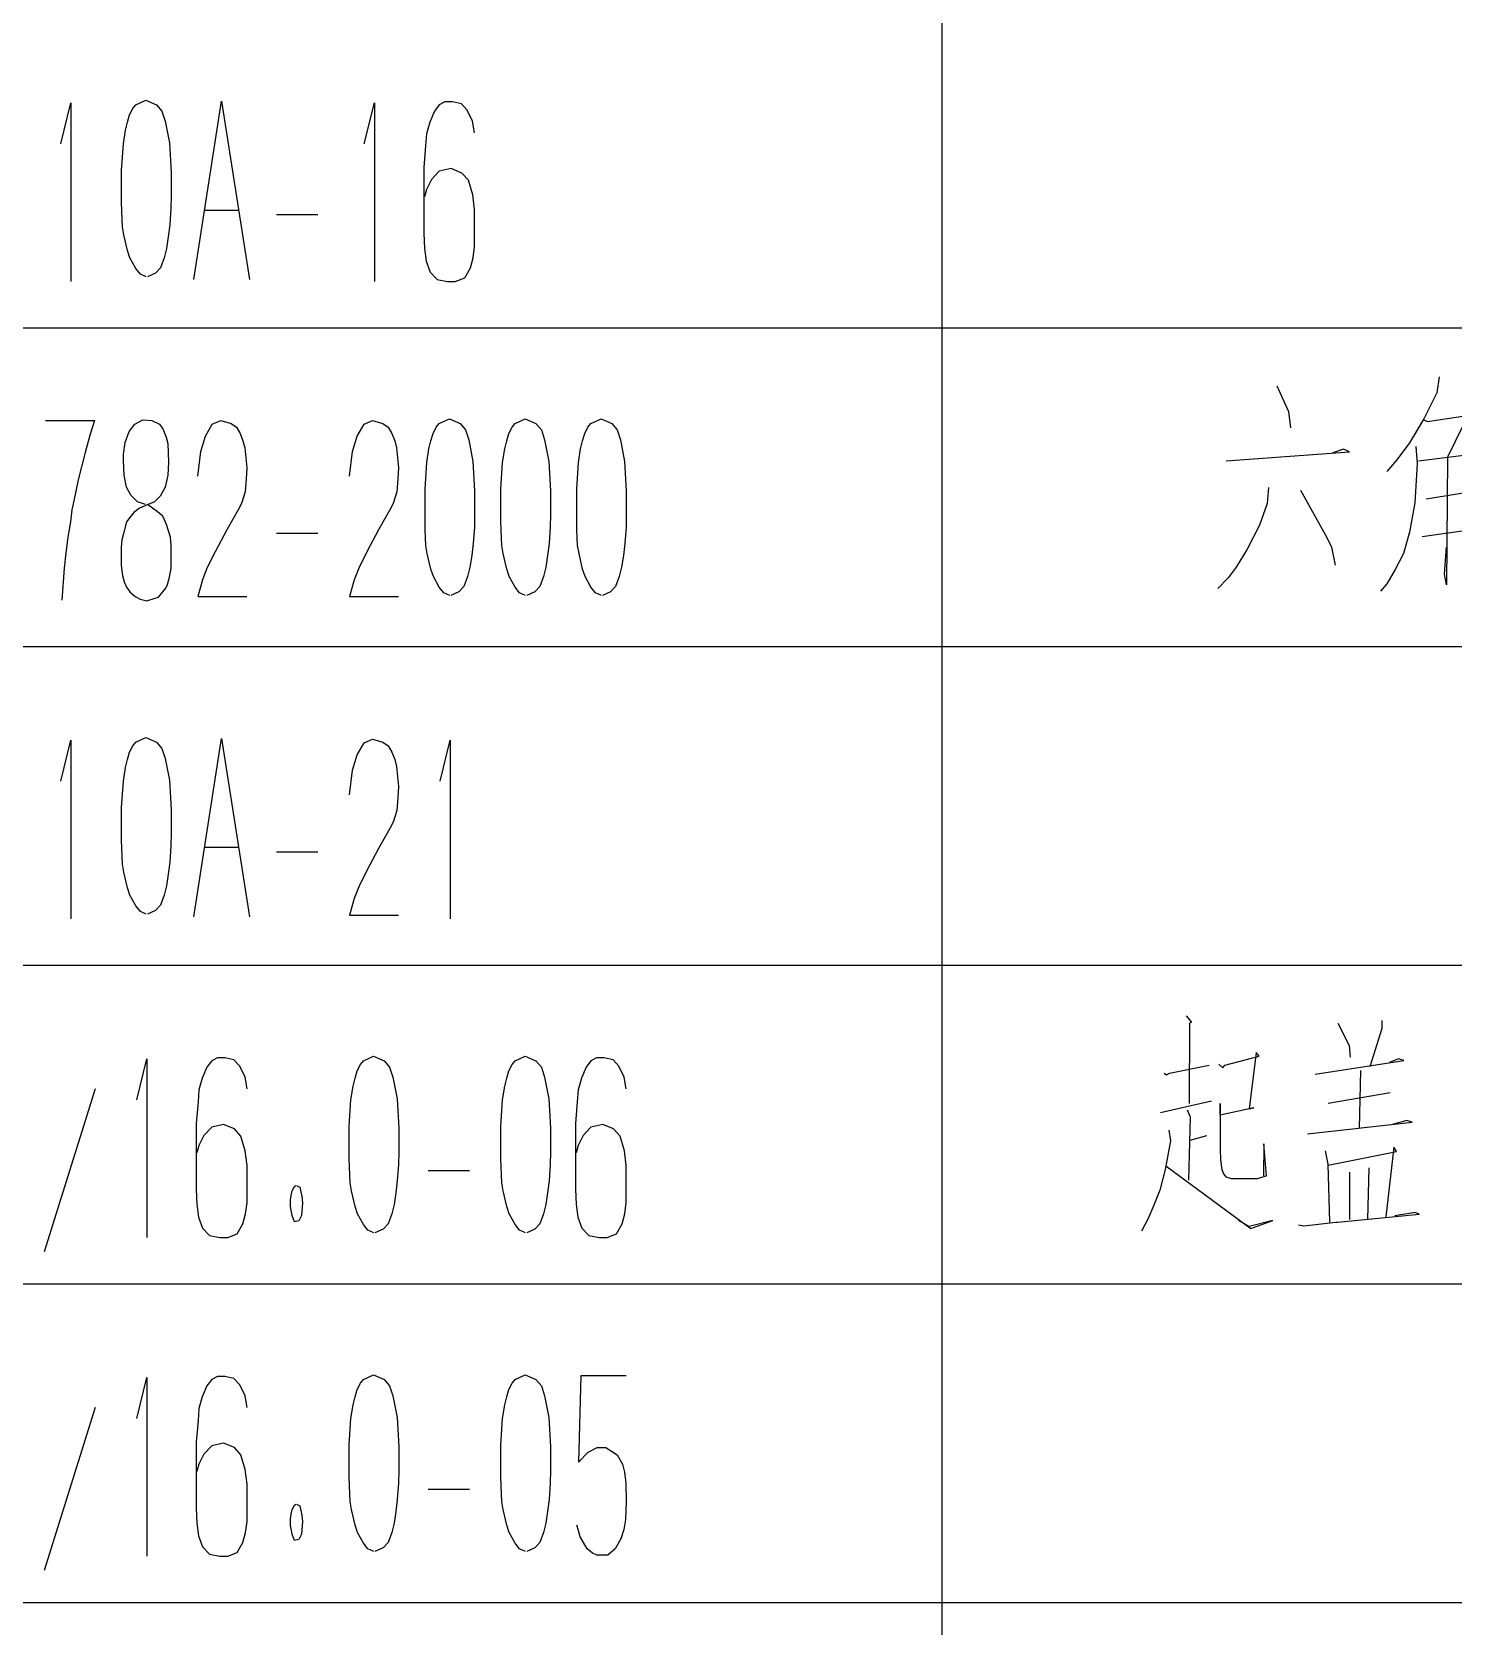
# Model space of a CAD drawing. Extents: x 0 to 2376, y 0 to 3364.
# Drawn here: x 1736 to 1860.9, y 1241.9 to 1382 of the extents above; entities that cross this region are included whole.
import ezdxf

# ---------------------------------------------------------------- set-up
doc = ezdxf.new("R2010")
doc.units = 0
doc.header["$MEASUREMENT"] = 0
doc.layers.add('6', color=7, linetype='Continuous')
doc.layers.add('9', color=7, linetype='Continuous')

# ---------------------------------------------------------------- blocks, each defined once
blk = doc.blocks.new('BLKENT235')
at = {"layer": '9', "color": 2, "linetype": 'Continuous'}
for p, q in [((1745.2, 1260.16), (1746.09, 1263.76)), ((1746.09, 1263.76), (1746.09, 1248.08)), ((1751.79, 1263.6), (1751.37, 1263.04)), ((1752.29, 1263.84), (1751.79, 1263.6)), ((1752.94, 1263.84), (1752.29, 1263.84)), ((1753.73, 1263.68), (1752.94, 1263.84)), ((1754.25, 1263.12), (1753.73, 1263.68)), ((1764.86, 1263.28), (1765.12, 1263.6)), ((1765.12, 1263.6), (1766.01, 1264)), ((1766.01, 1264), (1766.95, 1263.6)), ((1766.95, 1263.6), (1767.42, 1263.04)), ((1778.2, 1263.28), (1778.46, 1263.6)), ((1778.46, 1263.6), (1779.35, 1264)), ((1779.35, 1264), (1780.29, 1263.6)), ((1780.29, 1263.6), (1780.76, 1263.04)), ((1784.23, 1263.92), (1784.03, 1256.32)), ((1788.21, 1263.92), (1784.23, 1263.92)), ((1751.37, 1263.04), (1750.95, 1262.08)), ((1754.72, 1262.16), (1754.25, 1263.12)), ((1754.9, 1261.12), (1754.72, 1262.16)), ((1764.39, 1262.08), (1764.57, 1262.72)), ((1764.57, 1262.72), (1764.86, 1263.28)), ((1767.42, 1263.04), (1767.71, 1262.16)), ((1767.71, 1262.16), (1768.08, 1260.24)), ((1777.72, 1262.08), (1777.91, 1262.72)), ((1777.91, 1262.72), (1778.2, 1263.28)), ((1780.76, 1263.04), (1781.05, 1262.16)), ((1781.05, 1262.16), (1781.41, 1260.24)), ((1741.54, 1261.12), (1737.07, 1246.8)), ((1750.67, 1261.04), (1750.59, 1260)), ((1750.95, 1262.08), (1750.67, 1261.04)), ((1764.03, 1260.16), (1764.21, 1261.36)), ((1764.21, 1261.36), (1764.39, 1262.08)), ((1777.36, 1260.16), (1777.54, 1261.36)), ((1777.54, 1261.36), (1777.72, 1262.08)), ((1750.59, 1260), (1750.43, 1258.08)), ((1763.87, 1257.84), (1764.03, 1260.16)), ((1768.08, 1260.24), (1768.23, 1257.68)), ((1777.2, 1257.84), (1777.36, 1260.16)), ((1781.41, 1260.24), (1781.57, 1257.68)), ((1750.43, 1258.08), (1750.43, 1252.32)), ((1752.84, 1258), (1751.79, 1257.76)), ((1753.78, 1257.6), (1752.84, 1258)), ((1751.11, 1257.04), (1750.67, 1256.16)), ((1751.79, 1257.76), (1751.11, 1257.04)), ((1754.35, 1256.96), (1753.78, 1257.6)), ((1754.74, 1255.68), (1754.35, 1256.96)), ((1763.87, 1255.04), (1763.87, 1257.84)), ((1768.23, 1257.68), (1768.23, 1255.6)), ((1777.2, 1255.04), (1777.2, 1257.84)), ((1781.57, 1257.68), (1781.57, 1255.6)), ((1784.03, 1256.32), (1784.89, 1257.2)), ((1784.89, 1257.2), (1785.67, 1257.6)), ((1785.67, 1257.6), (1786.43, 1257.6)), ((1786.43, 1257.6), (1787.42, 1256.96)), ((1787.42, 1256.96), (1787.89, 1256.16)), ((1750.67, 1256.16), (1750.48, 1255.52)), ((1754.9, 1254.4), (1754.74, 1255.68)), ((1768.23, 1255.6), (1768.21, 1254.48)), ((1781.57, 1255.6), (1781.54, 1254.48)), ((1787.89, 1256.16), (1788.08, 1255.44)), ((1788.08, 1255.44), (1788.18, 1254.48)), ((1754.9, 1252.24), (1754.9, 1254.4)), ((1763.9, 1254.24), (1763.87, 1255.04)), ((1763.95, 1252.88), (1763.9, 1254.24)), ((1768.21, 1254.48), (1768.1, 1253.04)), ((1774.46, 1253.92), (1770.82, 1253.92)), ((1777.23, 1254.24), (1777.2, 1255.04)), ((1777.28, 1252.88), (1777.23, 1254.24)), ((1781.54, 1254.48), (1781.44, 1253.04)), ((1788.18, 1254.48), (1788.23, 1252.88)), ((1750.43, 1252.32), (1750.48, 1250.96)), ((1758.85, 1252.16), (1759.06, 1252.56)), ((1759.06, 1252.56), (1759.19, 1252.64)), ((1759.24, 1252.64), (1759.53, 1252.48)), ((1759.53, 1252.48), (1759.71, 1251.68)), ((1764.08, 1252.16), (1763.95, 1252.88)), ((1768.1, 1253.04), (1767.97, 1252)), ((1777.41, 1252.16), (1777.28, 1252.88)), ((1781.44, 1253.04), (1781.31, 1252)), ((1788.23, 1252.88), (1788.16, 1251.28)), ((1750.48, 1250.96), (1750.64, 1249.84)), ((1754.77, 1250.16), (1754.9, 1251.12)), ((1754.9, 1251.12), (1754.9, 1252.24)), ((1758.72, 1251.36), (1758.77, 1251.76)), ((1758.72, 1250.8), (1758.72, 1251.36)), ((1758.77, 1251.76), (1758.85, 1252.16)), ((1759.76, 1251.12), (1759.69, 1250)), ((1759.71, 1251.68), (1759.76, 1251.12)), ((1764.39, 1250.8), (1764.08, 1252.16)), ((1767.82, 1250.96), (1767.61, 1250.16)), ((1767.97, 1252), (1767.82, 1250.96)), ((1777.72, 1250.8), (1777.41, 1252.16)), ((1781.15, 1250.96), (1780.94, 1250.16)), ((1781.31, 1252), (1781.15, 1250.96)), ((1788.16, 1251.28), (1788, 1250.4)), ((1750.64, 1249.84), (1750.98, 1248.88)), ((1754.54, 1249.28), (1754.77, 1250.16)), ((1758.85, 1250), (1758.72, 1250.8)), ((1759.08, 1249.44), (1758.85, 1250)), ((1759.45, 1249.52), (1759.08, 1249.44)), ((1759.69, 1250), (1759.45, 1249.52)), ((1764.6, 1250.16), (1764.39, 1250.8)), ((1765.12, 1249.2), (1764.6, 1250.16)), ((1767.61, 1250.16), (1767.29, 1249.28)), ((1777.93, 1250.16), (1777.72, 1250.8)), ((1778.46, 1249.2), (1777.93, 1250.16)), ((1780.94, 1250.16), (1780.63, 1249.28)), ((1784.03, 1250.32), (1783.87, 1250.8)), ((1784.16, 1249.76), (1784.03, 1250.32)), ((1784.78, 1248.72), (1784.16, 1249.76)), ((1787.76, 1249.6), (1787.24, 1248.72)), ((1788, 1250.4), (1787.76, 1249.6)), ((1750.98, 1248.88), (1751.61, 1248.24)), ((1751.61, 1248.24), (1752.5, 1248.08)), ((1753.2, 1248.08), (1754.04, 1248.4)), ((1754.04, 1248.4), (1754.54, 1249.28)), ((1765.52, 1248.72), (1765.12, 1249.2)), ((1766.04, 1248.48), (1765.52, 1248.72)), ((1766.85, 1248.8), (1766.14, 1248.48)), ((1767.29, 1249.28), (1766.85, 1248.8)), ((1778.85, 1248.72), (1778.46, 1249.2)), ((1779.37, 1248.48), (1778.85, 1248.72)), ((1780.18, 1248.8), (1779.48, 1248.48)), ((1780.63, 1249.28), (1780.18, 1248.8)), ((1785.25, 1248.32), (1784.78, 1248.72)), ((1785.65, 1248.16), (1785.25, 1248.32)), ((1786.59, 1248.16), (1785.65, 1248.16)), ((1787.24, 1248.72), (1786.59, 1248.16)), ((1752.5, 1248.08), (1753.2, 1248.08))]:
    blk.add_line(p, q, dxfattribs=at)
blk = doc.blocks.new('BLKENT236')
at = {"layer": '9', "color": 2, "linetype": 'Continuous'}
for p, q in [((1837.42, 1295.53), (1837.9, 1294.98)), ((1837.74, 1294.9), (1837.69, 1287.84)), ((1837.9, 1294.98), (1837.74, 1294.9)), ((1850.76, 1294.9), (1851.75, 1292.94)), ((1854.63, 1294.43), (1853.58, 1291.06)), ((1854.63, 1295.14), (1854.63, 1294.43)), ((1851.75, 1292.94), (1851.86, 1291.92)), ((1745.2, 1288.16), (1746.09, 1291.76)), ((1746.09, 1291.76), (1746.09, 1276.08)), ((1751.79, 1291.6), (1751.37, 1291.04)), ((1752.29, 1291.84), (1751.79, 1291.6)), ((1752.94, 1291.84), (1752.29, 1291.84)), ((1753.73, 1291.68), (1752.94, 1291.84)), ((1754.25, 1291.12), (1753.73, 1291.68)), ((1764.86, 1291.28), (1765.12, 1291.6)), ((1765.12, 1291.6), (1766.01, 1292)), ((1766.01, 1292), (1766.95, 1291.6)), ((1766.95, 1291.6), (1767.42, 1291.04)), ((1778.2, 1291.28), (1778.46, 1291.6)), ((1778.46, 1291.6), (1779.35, 1292)), ((1779.35, 1292), (1780.29, 1291.6)), ((1780.29, 1291.6), (1780.76, 1291.04)), ((1785.12, 1291.6), (1784.71, 1291.04)), ((1785.62, 1291.84), (1785.12, 1291.6)), ((1786.27, 1291.84), (1785.62, 1291.84)), ((1787.06, 1291.68), (1786.27, 1291.84)), ((1787.58, 1291.12), (1787.06, 1291.68)), ((1840.82, 1291.22), (1843.86, 1292)), ((1843.59, 1292.31), (1842.97, 1287.37)), ((1843.86, 1292), (1843.59, 1292.31)), ((1848.77, 1290.43), (1856.56, 1291.61)), ((1856.09, 1291.76), (1855.31, 1291.45)), ((1856.56, 1291.61), (1856.09, 1291.76)), ((1751.37, 1291.04), (1750.95, 1290.08)), ((1754.72, 1290.16), (1754.25, 1291.12)), ((1754.9, 1289.12), (1754.72, 1290.16)), ((1764.39, 1290.08), (1764.57, 1290.72)), ((1764.57, 1290.72), (1764.86, 1291.28)), ((1767.42, 1291.04), (1767.71, 1290.16)), ((1767.71, 1290.16), (1768.08, 1288.24)), ((1777.72, 1290.08), (1777.91, 1290.72)), ((1777.91, 1290.72), (1778.2, 1291.28)), ((1780.76, 1291.04), (1781.05, 1290.16)), ((1781.05, 1290.16), (1781.41, 1288.24)), ((1784.71, 1291.04), (1784.29, 1290.08)), ((1788.05, 1290.16), (1787.58, 1291.12)), ((1788.23, 1289.12), (1788.05, 1290.16)), ((1835.49, 1290.51), (1835.7, 1290.35)), ((1835.7, 1290.35), (1835.96, 1290.51)), ((1835.96, 1290.51), (1839.46, 1291.22)), ((1840.3, 1291.29), (1840.67, 1290.98)), ((1840.67, 1290.98), (1840.82, 1291.22)), ((1852.75, 1290.75), (1852.64, 1285.65)), ((1741.54, 1289.12), (1737.07, 1274.8)), ((1750.67, 1289.04), (1750.59, 1288)), ((1750.95, 1290.08), (1750.67, 1289.04)), ((1764.03, 1288.16), (1764.21, 1289.36)), ((1764.21, 1289.36), (1764.39, 1290.08)), ((1777.36, 1288.16), (1777.54, 1289.36)), ((1777.54, 1289.36), (1777.72, 1290.08)), ((1784, 1289.04), (1783.92, 1288)), ((1784.29, 1290.08), (1784, 1289.04)), ((1855.36, 1288.78), (1849.92, 1287.84)), ((1750.59, 1288), (1750.43, 1286.08)), ((1763.87, 1285.84), (1764.03, 1288.16)), ((1768.08, 1288.24), (1768.23, 1285.68)), ((1777.2, 1285.84), (1777.36, 1288.16)), ((1781.41, 1288.24), (1781.57, 1285.68)), ((1783.92, 1288), (1783.76, 1286.08)), ((1835.18, 1287.06), (1839.67, 1288.08)), ((1840.41, 1286.82), (1840.41, 1287.84)), ((1840.41, 1287.84), (1840.41, 1285.49)), ((1843.39, 1287.45), (1840.41, 1286.82)), ((1842.97, 1287.37), (1843.39, 1287.45)), ((1750.43, 1286.08), (1750.43, 1280.32)), ((1752.84, 1286), (1751.79, 1285.76)), ((1753.78, 1285.6), (1752.84, 1286)), ((1783.76, 1286.08), (1783.76, 1280.32)), ((1786.17, 1286), (1785.12, 1285.76)), ((1787.11, 1285.6), (1786.17, 1286)), ((1837.53, 1287.29), (1837.79, 1286.67)), ((1837.79, 1286.67), (1837.63, 1281.1)), ((1848.09, 1285.18), (1857.29, 1286.2)), ((1856.82, 1286.35), (1855.46, 1285.96)), ((1857.29, 1286.2), (1856.82, 1286.35)), ((1751.11, 1285.04), (1750.67, 1284.16)), ((1751.79, 1285.76), (1751.11, 1285.04)), ((1754.35, 1284.96), (1753.78, 1285.6)), ((1754.74, 1283.68), (1754.35, 1284.96)), ((1763.87, 1283.04), (1763.87, 1285.84)), ((1768.23, 1285.68), (1768.23, 1283.6)), ((1777.2, 1283.04), (1777.2, 1285.84)), ((1781.57, 1285.68), (1781.57, 1283.6)), ((1784.44, 1285.04), (1784, 1284.16)), ((1785.12, 1285.76), (1784.44, 1285.04)), ((1787.69, 1284.96), (1787.11, 1285.6)), ((1788.08, 1283.68), (1787.69, 1284.96)), ((1836.07, 1284.55), (1835.59, 1282.04)), ((1835.91, 1285.49), (1836.07, 1284.55)), ((1837.79, 1284.63), (1839.25, 1285.02)), ((1840.41, 1285.49), (1840.41, 1283.84)), ((1750.67, 1284.16), (1750.48, 1283.52)), ((1754.9, 1282.4), (1754.74, 1283.68)), ((1768.23, 1283.6), (1768.21, 1282.48)), ((1781.57, 1283.6), (1781.54, 1282.48)), ((1784, 1284.16), (1783.82, 1283.52)), ((1788.23, 1282.4), (1788.08, 1283.68)), ((1840.41, 1283.84), (1840.46, 1282.9)), ((1844.27, 1284.31), (1844.22, 1281.49)), ((1844.48, 1281.49), (1844.27, 1284.31)), ((1849.66, 1283.69), (1849.87, 1282.51)), ((1849.92, 1282.43), (1855.93, 1283.61)), ((1855.67, 1284), (1854.99, 1277.88)), ((1855.93, 1283.61), (1855.67, 1284)), ((1754.9, 1280.24), (1754.9, 1282.4)), ((1763.9, 1282.24), (1763.87, 1283.04)), ((1763.95, 1280.88), (1763.9, 1282.24)), ((1768.21, 1282.48), (1768.1, 1281.04)), ((1774.46, 1281.92), (1770.82, 1281.92)), ((1777.23, 1282.24), (1777.2, 1283.04)), ((1777.28, 1280.88), (1777.23, 1282.24)), ((1781.54, 1282.48), (1781.44, 1281.04)), ((1788.23, 1280.24), (1788.23, 1282.4)), ((1835.59, 1282.04), (1835.12, 1280.24)), ((1835.65, 1282.35), (1843.12, 1276.86)), ((1840.46, 1282.9), (1840.56, 1282.04)), ((1840.56, 1282.04), (1840.72, 1281.65)), ((1849.87, 1282.51), (1850.03, 1277.41)), ((1851.8, 1281.8), (1851.8, 1277.65)), ((1853.48, 1282.2), (1853.37, 1277.65)), ((1758.85, 1280.16), (1759.06, 1280.56)), ((1759.06, 1280.56), (1759.19, 1280.64)), ((1759.24, 1280.64), (1759.53, 1280.48)), ((1759.53, 1280.48), (1759.71, 1279.68)), ((1764.08, 1280.16), (1763.95, 1280.88)), ((1768.1, 1281.04), (1767.97, 1280)), ((1777.41, 1280.16), (1777.28, 1280.88)), ((1781.44, 1281.04), (1781.31, 1280)), ((1840.72, 1281.65), (1840.93, 1281.41)), ((1840.93, 1281.41), (1841.4, 1281.25)), ((1841.4, 1281.25), (1842.18, 1281.25)), ((1842.18, 1281.25), (1843.7, 1281.25)), ((1843.7, 1281.25), (1844.17, 1281.41)), ((1844.17, 1281.41), (1844.48, 1281.49)), ((1750.43, 1280.32), (1750.48, 1278.96)), ((1750.48, 1278.96), (1750.64, 1277.84)), ((1754.77, 1278.16), (1754.9, 1279.12)), ((1754.9, 1279.12), (1754.9, 1280.24)), ((1758.72, 1279.36), (1758.77, 1279.76)), ((1758.72, 1278.8), (1758.72, 1279.36)), ((1758.77, 1279.76), (1758.85, 1280.16)), ((1759.76, 1279.12), (1759.69, 1278)), ((1759.71, 1279.68), (1759.76, 1279.12)), ((1764.39, 1278.8), (1764.08, 1280.16)), ((1767.82, 1278.96), (1767.61, 1278.16)), ((1767.97, 1280), (1767.82, 1278.96)), ((1777.72, 1278.8), (1777.41, 1280.16)), ((1781.15, 1278.96), (1780.94, 1278.16)), ((1781.31, 1280), (1781.15, 1278.96)), ((1783.76, 1280.32), (1783.82, 1278.96)), ((1783.82, 1278.96), (1783.97, 1277.84)), ((1788.1, 1278.16), (1788.23, 1279.12)), ((1788.23, 1279.12), (1788.23, 1280.24)), ((1835.12, 1280.24), (1834.6, 1278.9)), ((1750.64, 1277.84), (1750.98, 1276.88)), ((1754.54, 1277.28), (1754.77, 1278.16)), ((1758.85, 1278), (1758.72, 1278.8)), ((1759.08, 1277.44), (1758.85, 1278)), ((1759.69, 1278), (1759.45, 1277.52)), ((1764.6, 1278.16), (1764.39, 1278.8)), ((1765.12, 1277.2), (1764.6, 1278.16)), ((1767.61, 1278.16), (1767.29, 1277.28)), ((1777.93, 1278.16), (1777.72, 1278.8)), ((1778.46, 1277.2), (1777.93, 1278.16)), ((1780.94, 1278.16), (1780.63, 1277.28)), ((1783.97, 1277.84), (1784.31, 1276.88)), ((1787.87, 1277.28), (1788.1, 1278.16)), ((1834.08, 1277.73), (1833.5, 1276.63)), ((1834.6, 1278.9), (1834.08, 1277.73)), ((1842.97, 1277.02), (1842.03, 1277.57)), ((1845.06, 1277.57), (1842.97, 1277.02)), ((1843.12, 1276.86), (1845.06, 1277.57)), ((1850.76, 1277.41), (1857.92, 1278.12)), ((1857.56, 1278.27), (1855.78, 1277.96)), ((1857.92, 1278.12), (1857.56, 1278.27)), ((1750.98, 1276.88), (1751.61, 1276.24)), ((1751.61, 1276.24), (1752.5, 1276.08)), ((1753.2, 1276.08), (1754.04, 1276.4)), ((1754.04, 1276.4), (1754.54, 1277.28)), ((1759.45, 1277.52), (1759.08, 1277.44)), ((1765.52, 1276.72), (1765.12, 1277.2)), ((1766.04, 1276.48), (1765.52, 1276.72)), ((1766.85, 1276.8), (1766.14, 1276.48)), ((1767.29, 1277.28), (1766.85, 1276.8)), ((1778.85, 1276.72), (1778.46, 1277.2)), ((1779.37, 1276.48), (1778.85, 1276.72)), ((1780.18, 1276.8), (1779.48, 1276.48)), ((1780.63, 1277.28), (1780.18, 1276.8)), ((1784.31, 1276.88), (1784.94, 1276.24)), ((1784.94, 1276.24), (1785.83, 1276.08)), ((1786.54, 1276.08), (1787.37, 1276.4)), ((1787.37, 1276.4), (1787.87, 1277.28)), ((1847.31, 1277.18), (1847.78, 1277.1)), ((1847.78, 1277.1), (1850.6, 1277.41)), ((1850.6, 1277.41), (1850.76, 1277.41)), ((1752.5, 1276.08), (1753.2, 1276.08)), ((1785.83, 1276.08), (1786.54, 1276.08))]:
    blk.add_line(p, q, dxfattribs=at)
blk = doc.blocks.new('BLKENT237')
at = {"layer": '9', "color": 2, "linetype": 'Continuous'}
for p, q in [((1738.54, 1316.16), (1739.42, 1319.76)), ((1739.42, 1319.76), (1739.42, 1304.08)), ((1744.86, 1319.28), (1745.12, 1319.6)), ((1745.12, 1319.6), (1746.01, 1320)), ((1746.01, 1320), (1746.95, 1319.6)), ((1746.95, 1319.6), (1747.42, 1319.04)), ((1750.22, 1304.24), (1752.65, 1319.92)), ((1752.65, 1319.92), (1755.11, 1304.24)), ((1765.18, 1319.52), (1765.93, 1319.84)), ((1765.93, 1319.84), (1766.82, 1319.6)), ((1766.82, 1319.6), (1767.29, 1319.28)), ((1771.87, 1316.16), (1772.76, 1319.76)), ((1772.76, 1319.76), (1772.76, 1304.08)), ((1744.39, 1318.08), (1744.57, 1318.72)), ((1744.57, 1318.72), (1744.86, 1319.28)), ((1747.42, 1319.04), (1747.71, 1318.16)), ((1747.71, 1318.16), (1748.08, 1316.24)), ((1764.16, 1317.12), (1764.57, 1318.48)), ((1764.57, 1318.48), (1765.18, 1319.52)), ((1767.29, 1319.28), (1767.63, 1318.72)), ((1767.63, 1318.72), (1767.87, 1318.08)), ((1744.03, 1316.16), (1744.21, 1317.36)), ((1744.21, 1317.36), (1744.39, 1318.08)), ((1763.9, 1314.96), (1764.16, 1317.12)), ((1767.87, 1318.08), (1768.03, 1317.44)), ((1768.03, 1317.44), (1768.21, 1315.68)), ((1743.87, 1313.84), (1744.03, 1316.16)), ((1748.08, 1316.24), (1748.24, 1313.68)), ((1768.21, 1315.68), (1768.16, 1314.72)), ((1768.16, 1314.72), (1768.05, 1313.6)), ((1743.87, 1311.04), (1743.87, 1313.84)), ((1748.24, 1313.68), (1748.24, 1311.6)), ((1767.74, 1312.56), (1767.45, 1312)), ((1768.05, 1313.6), (1767.74, 1312.56)), ((1748.24, 1311.6), (1748.21, 1310.48)), ((1767.45, 1312), (1766.46, 1310.24)), ((1743.9, 1310.24), (1743.87, 1311.04)), ((1743.95, 1308.88), (1743.9, 1310.24)), ((1748.21, 1310.48), (1748.1, 1309.04)), ((1754.09, 1310.32), (1751.14, 1310.32)), ((1761.12, 1309.92), (1757.49, 1309.92)), ((1766.46, 1310.24), (1765.41, 1308.32)), ((1744.08, 1308.16), (1743.95, 1308.88)), ((1748.1, 1309.04), (1747.97, 1308)), ((1744.39, 1306.8), (1744.08, 1308.16)), ((1747.82, 1306.96), (1747.61, 1306.16)), ((1747.97, 1308), (1747.82, 1306.96)), ((1765.41, 1308.32), (1764.71, 1306.88)), ((1744.6, 1306.16), (1744.39, 1306.8)), ((1745.12, 1305.2), (1744.6, 1306.16)), ((1747.61, 1306.16), (1747.29, 1305.28)), ((1764.31, 1305.84), (1763.9, 1304.4)), ((1764.71, 1306.88), (1764.31, 1305.84)), ((1745.52, 1304.72), (1745.12, 1305.2)), ((1746.04, 1304.48), (1745.52, 1304.72)), ((1746.85, 1304.8), (1746.14, 1304.48)), ((1747.29, 1305.28), (1746.85, 1304.8)), ((1763.9, 1304.4), (1768.21, 1304.4))]:
    blk.add_line(p, q, dxfattribs=at)
blk = doc.blocks.new('BLKENT238')
at = {"layer": '9', "color": 2, "linetype": 'Continuous'}
for p, q in [((1845.4, 1350.9), (1846.44, 1348.63)), ((1859.67, 1351.69), (1859.46, 1350.27)), ((1859.46, 1350.27), (1858.31, 1348)), ((1737.18, 1347.84), (1741.49, 1347.84)), ((1741.49, 1347.84), (1741.12, 1346.64)), ((1745.02, 1347.52), (1745.75, 1347.92)), ((1745.75, 1347.92), (1746.54, 1347.84)), ((1746.54, 1347.84), (1747.19, 1347.52)), ((1751.84, 1347.52), (1752.6, 1347.84)), ((1752.6, 1347.84), (1753.49, 1347.6)), ((1753.49, 1347.6), (1753.96, 1347.28)), ((1765.18, 1347.52), (1765.93, 1347.84)), ((1765.93, 1347.84), (1766.82, 1347.6)), ((1766.82, 1347.6), (1767.29, 1347.28)), ((1771.53, 1347.28), (1771.79, 1347.6)), ((1771.79, 1347.6), (1772.68, 1348)), ((1772.68, 1348), (1773.62, 1347.6)), ((1773.62, 1347.6), (1774.09, 1347.04)), ((1778.2, 1347.28), (1778.46, 1347.6)), ((1778.46, 1347.6), (1779.35, 1348)), ((1779.35, 1348), (1780.29, 1347.6)), ((1780.29, 1347.6), (1780.76, 1347.04)), ((1784.86, 1347.28), (1785.12, 1347.6)), ((1785.12, 1347.6), (1786.01, 1348)), ((1786.01, 1348), (1786.95, 1347.6)), ((1786.95, 1347.6), (1787.42, 1347.04)), ((1846.44, 1348.63), (1846.6, 1347.22)), ((1858.31, 1348), (1857.06, 1345.88)), ((1858.31, 1347.92), (1858.63, 1347.76)), ((1858.63, 1347.76), (1862.71, 1348.39)), ((1862.39, 1348.71), (1860.41, 1344.63)), ((1741.12, 1346.64), (1740.68, 1345.04)), ((1744.18, 1345.92), (1744.55, 1346.88)), ((1744.55, 1346.88), (1745.02, 1347.52)), ((1747.19, 1347.52), (1747.5, 1347.12)), ((1747.5, 1347.12), (1747.79, 1346.4)), ((1747.79, 1346.4), (1747.92, 1345.84)), ((1750.82, 1345.12), (1751.24, 1346.48)), ((1751.24, 1346.48), (1751.84, 1347.52)), ((1753.96, 1347.28), (1754.3, 1346.72)), ((1754.3, 1346.72), (1754.54, 1346.08)), ((1764.16, 1345.12), (1764.57, 1346.48)), ((1764.57, 1346.48), (1765.18, 1347.52)), ((1767.29, 1347.28), (1767.63, 1346.72)), ((1767.63, 1346.72), (1767.87, 1346.08)), ((1771.06, 1346.08), (1771.24, 1346.72)), ((1771.24, 1346.72), (1771.53, 1347.28)), ((1774.09, 1347.04), (1774.38, 1346.16)), ((1777.72, 1346.08), (1777.91, 1346.72)), ((1777.91, 1346.72), (1778.2, 1347.28)), ((1780.76, 1347.04), (1781.05, 1346.16)), ((1784.39, 1346.08), (1784.57, 1346.72)), ((1784.57, 1346.72), (1784.86, 1347.28)), ((1787.42, 1347.04), (1787.71, 1346.16)), ((1740.68, 1345.04), (1740.05, 1342.64)), ((1744.05, 1344.88), (1744.18, 1345.92)), ((1744.05, 1344.32), (1744.05, 1344.88)), ((1747.92, 1345.84), (1748, 1344.16)), ((1750.56, 1342.96), (1750.82, 1345.12)), ((1754.54, 1346.08), (1754.69, 1345.44)), ((1754.69, 1345.44), (1754.88, 1343.68)), ((1763.9, 1342.96), (1764.16, 1345.12)), ((1767.87, 1346.08), (1768.03, 1345.44)), ((1768.03, 1345.44), (1768.21, 1343.68)), ((1770.69, 1344.16), (1770.88, 1345.36)), ((1770.88, 1345.36), (1771.06, 1346.08)), ((1774.38, 1346.16), (1774.74, 1344.24)), ((1777.36, 1344.16), (1777.54, 1345.36)), ((1777.54, 1345.36), (1777.72, 1346.08)), ((1781.05, 1346.16), (1781.41, 1344.24)), ((1784.03, 1344.16), (1784.21, 1345.36)), ((1784.21, 1345.36), (1784.39, 1346.08)), ((1787.71, 1346.16), (1788.08, 1344.24)), ((1840.95, 1344.31), (1851.78, 1345.1)), ((1851.25, 1345.33), (1850.31, 1345.02)), ((1851.78, 1345.1), (1851.25, 1345.33)), ((1857.06, 1345.88), (1855.96, 1344.39)), ((1857.63, 1345.57), (1857.74, 1344.08)), ((1857.84, 1344.31), (1864.07, 1345.1)), ((1744.1, 1343.04), (1744.05, 1344.32)), ((1748, 1344.16), (1747.92, 1343.04)), ((1754.88, 1343.68), (1754.82, 1342.72)), ((1768.21, 1343.68), (1768.16, 1342.72)), ((1770.54, 1341.84), (1770.69, 1344.16)), ((1774.74, 1344.24), (1774.9, 1341.68)), ((1777.2, 1341.84), (1777.36, 1344.16)), ((1781.41, 1344.24), (1781.57, 1341.68)), ((1783.87, 1341.84), (1784.03, 1344.16)), ((1788.08, 1344.24), (1788.23, 1341.68)), ((1855.96, 1344.39), (1855.07, 1343.37)), ((1857.74, 1344.08), (1857.53, 1340.63)), ((1860.41, 1344.63), (1860.3, 1333.41)), ((1740.05, 1342.64), (1739.66, 1340.8)), ((1744.31, 1342), (1744.1, 1343.04)), ((1744.68, 1341.28), (1744.31, 1342)), ((1747.69, 1342), (1747.27, 1341.2)), ((1747.92, 1343.04), (1747.69, 1342)), ((1754.82, 1342.72), (1754.72, 1341.6)), ((1768.16, 1342.72), (1768.05, 1341.6)), ((1739.66, 1340.8), (1739.5, 1340)), ((1745.28, 1340.72), (1744.68, 1341.28)), ((1745.96, 1340.48), (1745.28, 1340.72)), ((1746.77, 1340.72), (1746.4, 1340.56)), ((1747.27, 1341.2), (1746.77, 1340.72)), ((1754.72, 1341.6), (1754.4, 1340.56)), ((1768.05, 1341.6), (1767.74, 1340.56)), ((1770.54, 1339.04), (1770.54, 1341.84)), ((1774.9, 1341.68), (1774.9, 1339.6)), ((1777.2, 1339.04), (1777.2, 1341.84)), ((1781.57, 1341.68), (1781.57, 1339.6)), ((1783.87, 1339.04), (1783.87, 1341.84)), ((1788.23, 1341.68), (1788.23, 1339.6)), ((1844.67, 1341.96), (1844.56, 1340.55)), ((1847.49, 1341.73), (1849.79, 1337.57)), ((1857.53, 1340.63), (1857.06, 1338.04)), ((1862.34, 1341.57), (1858.52, 1340.94)), ((1739.5, 1340), (1739.37, 1338.96)), ((1744.68, 1339.44), (1744.31, 1338.96)), ((1744.94, 1339.76), (1744.68, 1339.44)), ((1745.44, 1340.16), (1744.94, 1339.76)), ((1746.4, 1340.56), (1745.44, 1340.16)), ((1747.03, 1339.84), (1746.14, 1340.48)), ((1747.5, 1339.44), (1747.03, 1339.84)), ((1747.82, 1338.72), (1747.5, 1339.44)), ((1754.12, 1340), (1753.12, 1338.24)), ((1754.4, 1340.56), (1754.12, 1340)), ((1767.45, 1340), (1766.46, 1338.24)), ((1767.74, 1340.56), (1767.45, 1340)), ((1774.9, 1339.6), (1774.88, 1338.48)), ((1781.57, 1339.6), (1781.54, 1338.48)), ((1788.23, 1339.6), (1788.21, 1338.48)), ((1844.56, 1340.55), (1843.88, 1338.67)), ((1739.37, 1338.96), (1739.14, 1337.6)), ((1744.03, 1337.92), (1743.9, 1337.36)), ((1744.31, 1338.96), (1744.03, 1337.92)), ((1748.18, 1337.6), (1747.82, 1338.72)), ((1753.12, 1338.24), (1752.08, 1336.32)), ((1761.12, 1337.92), (1757.49, 1337.92)), ((1766.46, 1338.24), (1765.41, 1336.32)), ((1770.56, 1338.24), (1770.54, 1339.04)), ((1770.61, 1336.88), (1770.56, 1338.24)), ((1774.88, 1338.48), (1774.77, 1337.04)), ((1777.23, 1338.24), (1777.2, 1339.04)), ((1777.28, 1336.88), (1777.23, 1338.24)), ((1781.54, 1338.48), (1781.44, 1337.04)), ((1783.89, 1338.24), (1783.87, 1339.04)), ((1783.95, 1336.88), (1783.89, 1338.24)), ((1788.21, 1338.48), (1788.1, 1337.04)), ((1843.88, 1338.67), (1842.78, 1336.55)), ((1857.06, 1338.04), (1856.54, 1336.16)), ((1858.16, 1337.65), (1862.5, 1338.27)), ((1739.14, 1337.6), (1738.98, 1336.24)), ((1743.9, 1337.36), (1743.82, 1336.72)), ((1743.82, 1336.72), (1743.82, 1336)), ((1748.23, 1336.88), (1748.18, 1337.6)), ((1748.23, 1335.84), (1748.23, 1336.88)), ((1770.74, 1336.16), (1770.61, 1336.88)), ((1774.77, 1337.04), (1774.64, 1336)), ((1777.41, 1336.16), (1777.28, 1336.88)), ((1781.44, 1337.04), (1781.31, 1336)), ((1784.08, 1336.16), (1783.95, 1336.88)), ((1788.1, 1337.04), (1787.97, 1336)), ((1842.78, 1336.55), (1841.84, 1334.98)), ((1849.79, 1337.57), (1850.21, 1336.71)), ((1850.21, 1336.71), (1850.52, 1335.14)), ((1860.14, 1334.35), (1860.3, 1336.71)), ((1738.98, 1336.24), (1738.82, 1334.88)), ((1743.82, 1336), (1743.84, 1335.12)), ((1743.84, 1335.12), (1743.95, 1334.24)), ((1748.23, 1334.88), (1748.23, 1335.84)), ((1752.08, 1336.32), (1751.37, 1334.88)), ((1765.41, 1336.32), (1764.71, 1334.88)), ((1771.06, 1334.8), (1770.74, 1336.16)), ((1774.64, 1336), (1774.48, 1334.96)), ((1777.72, 1334.8), (1777.41, 1336.16)), ((1781.31, 1336), (1781.15, 1334.96)), ((1784.39, 1334.8), (1784.08, 1336.16)), ((1787.97, 1336), (1787.82, 1334.96)), ((1841.84, 1334.98), (1841.11, 1334.04)), ((1856.54, 1336.16), (1855.8, 1334.75)), ((1738.82, 1334.88), (1738.61, 1332.08)), ((1743.95, 1334.24), (1744.1, 1333.68)), ((1744.1, 1333.68), (1744.29, 1333.2)), ((1747.9, 1333.44), (1748.08, 1334.08)), ((1748.08, 1334.08), (1748.23, 1334.88)), ((1750.98, 1333.84), (1750.56, 1332.4)), ((1751.37, 1334.88), (1750.98, 1333.84)), ((1764.31, 1333.84), (1763.9, 1332.4)), ((1764.71, 1334.88), (1764.31, 1333.84)), ((1771.27, 1334.16), (1771.06, 1334.8)), ((1771.79, 1333.2), (1771.27, 1334.16)), ((1774.27, 1334.16), (1773.96, 1333.28)), ((1774.48, 1334.96), (1774.27, 1334.16)), ((1777.93, 1334.16), (1777.72, 1334.8)), ((1778.46, 1333.2), (1777.93, 1334.16)), ((1780.94, 1334.16), (1780.63, 1333.28)), ((1781.15, 1334.96), (1780.94, 1334.16)), ((1784.6, 1334.16), (1784.39, 1334.8)), ((1785.12, 1333.2), (1784.6, 1334.16)), ((1787.61, 1334.16), (1787.29, 1333.28)), ((1787.82, 1334.96), (1787.61, 1334.16)), ((1841.11, 1334.04), (1840.22, 1333.1)), ((1855.8, 1334.75), (1855.07, 1333.49)), ((1860.3, 1333.41), (1860.14, 1334.35)), ((1744.29, 1333.2), (1744.6, 1332.8)), ((1744.6, 1332.8), (1745.05, 1332.4)), ((1745.05, 1332.4), (1745.49, 1332.16)), ((1746.09, 1332), (1746.82, 1332.24)), ((1746.82, 1332.24), (1747.11, 1332.32)), ((1747.11, 1332.32), (1747.5, 1332.8)), ((1747.5, 1332.8), (1747.76, 1333.12)), ((1747.76, 1333.12), (1747.9, 1333.44)), ((1750.56, 1332.4), (1754.88, 1332.4)), ((1763.9, 1332.4), (1768.21, 1332.4)), ((1772.18, 1332.72), (1771.79, 1333.2)), ((1772.71, 1332.48), (1772.18, 1332.72)), ((1773.52, 1332.8), (1772.81, 1332.48)), ((1773.96, 1333.28), (1773.52, 1332.8)), ((1778.85, 1332.72), (1778.46, 1333.2)), ((1779.37, 1332.48), (1778.85, 1332.72)), ((1780.18, 1332.8), (1779.48, 1332.48)), ((1780.63, 1333.28), (1780.18, 1332.8)), ((1785.52, 1332.72), (1785.12, 1333.2)), ((1786.04, 1332.48), (1785.52, 1332.72)), ((1786.85, 1332.8), (1786.14, 1332.48)), ((1787.29, 1333.28), (1786.85, 1332.8)), ((1855.07, 1333.49), (1854.5, 1332.86)), ((1745.49, 1332.16), (1746.09, 1332))]:
    blk.add_line(p, q, dxfattribs=at)
blk = doc.blocks.new('BLKENT239')
at = {"layer": '9', "color": 2, "linetype": 'Continuous'}
for p, q in [((1738.54, 1372.16), (1739.42, 1375.76)), ((1739.42, 1375.76), (1739.42, 1360.08)), ((1744.86, 1375.28), (1745.12, 1375.6)), ((1745.12, 1375.6), (1746.01, 1376)), ((1746.01, 1376), (1746.95, 1375.6)), ((1746.95, 1375.6), (1747.42, 1375.04)), ((1750.22, 1360.24), (1752.65, 1375.92)), ((1752.65, 1375.92), (1755.11, 1360.24)), ((1765.2, 1372.16), (1766.09, 1375.76)), ((1766.09, 1375.76), (1766.09, 1360.08)), ((1771.79, 1375.6), (1771.37, 1375.04)), ((1772.29, 1375.84), (1771.79, 1375.6)), ((1772.94, 1375.84), (1772.29, 1375.84)), ((1773.73, 1375.68), (1772.94, 1375.84)), ((1774.25, 1375.12), (1773.73, 1375.68)), ((1744.39, 1374.08), (1744.57, 1374.72)), ((1744.57, 1374.72), (1744.86, 1375.28)), ((1747.42, 1375.04), (1747.71, 1374.16)), ((1771.37, 1375.04), (1770.95, 1374.08)), ((1774.72, 1374.16), (1774.25, 1375.12)), ((1744.03, 1372.16), (1744.21, 1373.36)), ((1744.21, 1373.36), (1744.39, 1374.08)), ((1747.71, 1374.16), (1748.08, 1372.24)), ((1770.67, 1373.04), (1770.59, 1372)), ((1770.95, 1374.08), (1770.67, 1373.04)), ((1774.9, 1373.12), (1774.72, 1374.16)), ((1743.87, 1369.84), (1744.03, 1372.16)), ((1748.08, 1372.24), (1748.24, 1369.68)), ((1770.59, 1372), (1770.43, 1370.08)), ((1770.43, 1370.08), (1770.43, 1364.32)), ((1772.84, 1370), (1771.79, 1369.76)), ((1773.78, 1369.6), (1772.84, 1370)), ((1743.87, 1367.04), (1743.87, 1369.84)), ((1748.24, 1369.68), (1748.24, 1367.6)), ((1771.11, 1369.04), (1770.67, 1368.16)), ((1771.79, 1369.76), (1771.11, 1369.04)), ((1774.35, 1368.96), (1773.78, 1369.6)), ((1774.74, 1367.68), (1774.35, 1368.96)), ((1748.24, 1367.6), (1748.21, 1366.48)), ((1770.67, 1368.16), (1770.48, 1367.52)), ((1774.9, 1366.4), (1774.74, 1367.68)), ((1743.9, 1366.24), (1743.87, 1367.04)), ((1743.95, 1364.88), (1743.9, 1366.24)), ((1748.21, 1366.48), (1748.1, 1365.04)), ((1754.09, 1366.32), (1751.14, 1366.32)), ((1761.12, 1365.92), (1757.49, 1365.92)), ((1774.9, 1364.24), (1774.9, 1366.4)), ((1744.08, 1364.16), (1743.95, 1364.88)), ((1748.1, 1365.04), (1747.97, 1364)), ((1744.39, 1362.8), (1744.08, 1364.16)), ((1747.97, 1364), (1747.82, 1362.96)), ((1770.43, 1364.32), (1770.48, 1362.96)), ((1774.77, 1362.16), (1774.9, 1363.12)), ((1774.9, 1363.12), (1774.9, 1364.24)), ((1744.6, 1362.16), (1744.39, 1362.8)), ((1745.12, 1361.2), (1744.6, 1362.16)), ((1747.61, 1362.16), (1747.29, 1361.28)), ((1747.82, 1362.96), (1747.61, 1362.16)), ((1770.48, 1362.96), (1770.64, 1361.84)), ((1770.64, 1361.84), (1770.98, 1360.88)), ((1774.54, 1361.28), (1774.77, 1362.16)), ((1745.52, 1360.72), (1745.12, 1361.2)), ((1746.04, 1360.48), (1745.52, 1360.72)), ((1746.85, 1360.8), (1746.14, 1360.48)), ((1747.29, 1361.28), (1746.85, 1360.8)), ((1770.98, 1360.88), (1771.61, 1360.24)), ((1771.61, 1360.24), (1772.5, 1360.08)), ((1773.2, 1360.08), (1774.04, 1360.4)), ((1774.04, 1360.4), (1774.54, 1361.28)), ((1772.5, 1360.08), (1773.2, 1360.08))]:
    blk.add_line(p, q, dxfattribs=at)
blk = doc.blocks.new('BLKENT201')
at = {"layer": '9'}
for name in ['BLKENT239', 'BLKENT238', 'BLKENT237', 'BLKENT236', 'BLKENT235']:
    blk.add_blockref(name, (0, 0), dxfattribs=at)
blk = doc.blocks.new('BLKENT184')
at = {"layer": '9', "color": 1, "linetype": 'Continuous'}
for p, q in [((1816, 280), (1816, 1664)), ((1616, 1356), (2336, 1356)), ((1616, 1328), (2336, 1328)), ((1616, 1300), (2336, 1300)), ((1616, 1272), (2336, 1272)), ((1616, 1244), (2336, 1244))]:
    blk.add_line(p, q, dxfattribs=at)
at = {"layer": '9'}
blk.add_blockref('BLKENT201', (0, 0), dxfattribs=at)

msp = doc.modelspace()

# ---------------------------------------------------------------- block references
at = {"layer": '6'}
msp.add_blockref('BLKENT184', (0, 0), dxfattribs=at)

doc.saveas('drawing.dxf')
